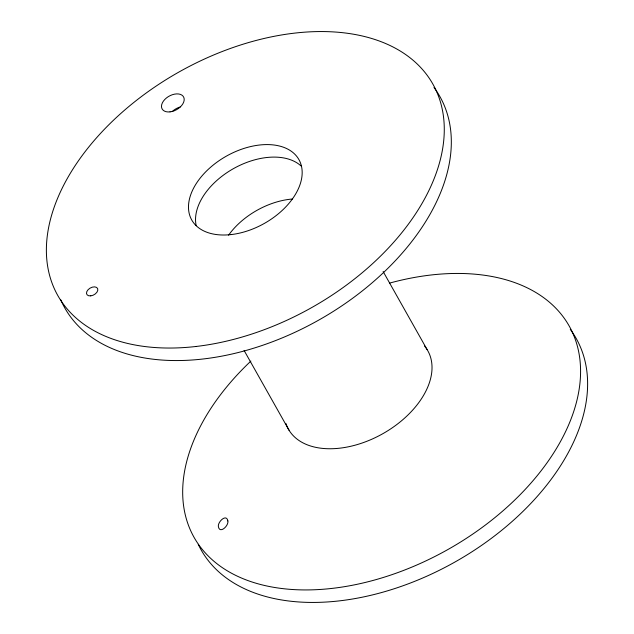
<?xml version="1.0" encoding="UTF-8"?>
<svg xmlns="http://www.w3.org/2000/svg" width="634" height="634" viewBox="0 0 634 634"><rect width="100%" height="100%" fill="white"/><g stroke="black" fill="none" stroke-linecap="round" stroke-linejoin="round"><path stroke-width="0.95" d="M383.118 271.503L427.142 349.635M244.106 350.475L289.104 430.327M389.664 283.081A215.283 135.193 -29.4 0 1 571.004 419.09A215.283 135.193 -29.4 0 1 272.16 587.044A215.283 135.193 -29.4 0 1 250.874 361.087M424.495 345.958A79.963 50.213 -29.4 0 1 382.421 433.925A79.963 50.213 -29.4 0 1 285.926 423.464M433.981 87.492A215.283 135.193 -29.4 0 1 319.94 319.417A215.283 135.193 -29.4 0 1 60.753 299.779M196.191 225.68A61.506 38.626 -29.4 0 1 232.955 168.921A61.506 38.626 -29.4 0 1 300.976 165.894M228.557 235.206A61.506 38.626 -29.4 0 1 292.44 199.013M172.274 111.536A12.3 7.727 -29.4 0 1 180.143 107.003M570.275 329.379A215.283 135.193 -29.4 0 1 458.239 560.147A215.283 135.193 -29.4 0 1 198.244 544.313M227.875 520.95C228.882 525.689 219.736 534.311 218.381 526.672C217.446 521.98 226.528 513.294 227.875 520.95M195.858 346.497A215.283 135.193 -29.4 0 0 436.953 92.342A215.283 135.193 -29.4 0 0 103.176 130.564A215.283 135.193 -29.4 0 0 195.858 346.497M231.196 234.572A61.506 38.626 -29.4 0 0 300.08 161.955A61.506 38.626 -29.4 0 0 204.711 172.876A61.506 38.626 -29.4 0 0 231.196 234.572M90.757 295.864A6.15 3.859 -29.4 0 0 97.644 288.605A6.15 3.859 -29.4 0 0 88.102 289.698A6.15 3.859 -29.4 0 0 90.757 295.864M170.015 111.877A12.3 7.727 -29.4 0 0 183.789 97.359A12.3 7.727 -29.4 0 0 164.721 99.538A12.3 7.727 -29.4 0 0 170.015 111.877"/></g></svg>
